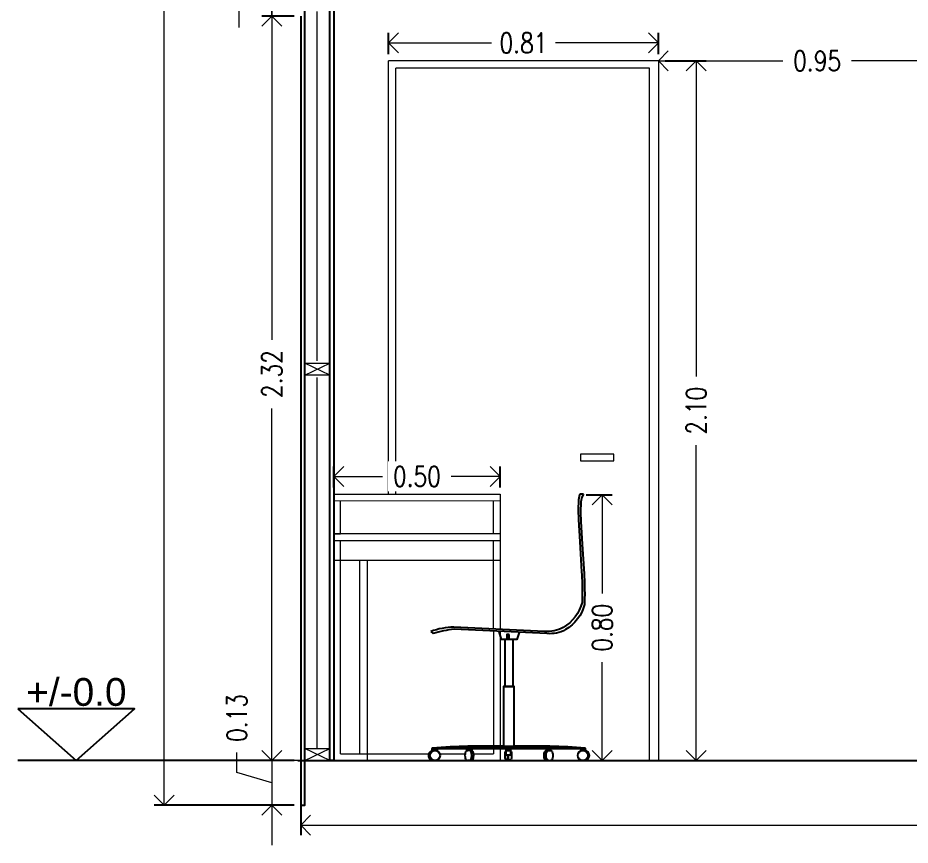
# Model space of a CAD drawing. Header units: inches. Extents: x -102.5 to -49.9, y 36.2 to 69.9.
# Drawn here: x -57.067 to -54.388, y 57.859 to 60.342 of the extents above; entities that cross this region are included whole.
import ezdxf

# ---------------------------------------------------------------- set-up
doc = ezdxf.new("R2010")
doc.units = ezdxf.units.IN
doc.header["$MEASUREMENT"] = 0
doc.layers.get('DEFPOINTS').update_dxf_attribs({"color": 210})
for name, color, linetype, lineweight in [('A-ANNO-DIMS', 3, 'Continuous', 18), ('A-DETL-MCUT', 4, 'Continuous', 25), ('A-ELEV-MBE2', 4, 'Continuous', 25), ('A-WALL-PATT', 8, 'Continuous', 18), ('A-WALL-STUD', 3, 'Continuous', 18), ('arredi', 7, 'Continuous', 20)]:
    doc.layers.add(name, color=color, linetype=linetype, lineweight=lineweight)
doc.styles.add('E-ROMANS', font='romans.shx', dxfattribs={"width": 0.8})
doc.styles.get("Standard").update_dxf_attribs({"font": 'Arial.ttf'})
doc.dimstyles.new('Fabio1', dxfattribs={"dimscale": 0.001, "dimtxt": 60, "dimasz": 60, "dimexe": 30, "dimexo": 20, "dimgap": 30, "dimtad": 0, "dimzin": 0, "dimdsep": 46, "dimtxsty": 'E-ROMANS', "dimblk": 'OPEN90', "dimcen": 90, "dimclrd": 3, "dimclre": 3, "dimclrt": 3, "dimadec": 0, "dimazin": 0, "dimtfac": 1, "dimtmove": 1, "dimatfit": 3, "dimldrblk": 'OPEN90', "dimfxl": 1, "dimtfill": 1, "dimtolj": 1, "dimtzin": 0, "dimlwd": -1, "dimarcsym": 0})

# ---------------------------------------------------------------- blocks, each defined once
blk = doc.blocks.new('A$C354A6166')
for p, q in [((62.08, 137.06), (60.63, 137.06)), ((0.54, 81.72), (1.51, 80.85)), ((1.16, 33.73), (1.16, 34.62)), ((3.09, 33.79), (1.16, 33.79)), ((2.12, 33.79), (1.55, 33.79)), ((2.93, 33.79), (2.36, 33.79)), ((3.09, 34.62), (3.09, 33.61)), ((16.08, 33.79), (15.52, 33.79)), ((16.89, 33.79), (16.33, 33.79)), ((47.17, 33.79), (47.74, 33.79)), ((47.99, 33.79), (48.55, 33.79)), ((60.99, 34.62), (60.99, 33.61)), ((62.93, 34.62), (60.99, 34.62)), ((60.99, 33.79), (62.93, 33.79)), ((61.16, 33.79), (61.72, 33.79)), ((61.97, 33.79), (62.53, 33.79)), ((62.93, 33.73), (62.93, 34.62)), ((0.22, 31.76), (-0.4, 31.76)), ((16.08, 29.73), (15.3, 29.73)), ((16.89, 29.73), (16.08, 29.73)), ((17.07, 31.76), (17.88, 31.76)), ((47, 31.76), (46.18, 31.76)), ((47.17, 29.73), (47.99, 29.73)), ((47.99, 29.73), (48.77, 29.73)), ((63.87, 31.76), (64.48, 31.76))]:
    blk.add_line(p, q)
for points in [[(60.63, 137.06), (60.45, 136.72), (60.07, 134.76), (59.93, 130.61), (60.06, 126.86), (60.62, 117.81), (61.33, 105.76, -0.008603), (61.54, 100.97, -0.01359), (61.52, 93.4, -0.198397), (53.9, 83.36, -0.083501), (50.23, 81.97, -0.065658), (46.38, 81.72), (9.89, 83.46, 0.081098), (0.54, 81.72)], [(62.08, 137.06), (61.42, 135.85), (61.04, 133.89), (60.9, 129.73), (61.04, 125.98), (61.59, 116.94), (62.31, 104.88, -0.008603), (62.51, 100.1, -0.01359), (62.49, 92.53, -0.198397), (54.87, 82.49, -0.083501), (51.2, 81.1, -0.065658), (47.36, 80.85), (9.93, 82.59, 0.057119), (1.51, 80.85, 0.028948)]]:
    blk.add_lwpolyline(points, format="xyb")
for points in [[(36.19, 81.37), (35.16, 78.49), (29.02, 78.49), (28.13, 81.74)], [(1.16, 33.79), (1.55, 33.79)], [(15.11, 33.75), (15.11, 33.79), (15.52, 33.79)], [(30.81, 33.61), (30.59, 33.51), (30.44, 32.85), (30.43, 30.81), (30.59, 30.11), (31.05, 29.89), (31.48, 30.05), (31.63, 30.52), (31.63, 32.01)], [(32.76, 33.61), (32.98, 33.51), (33.13, 32.85), (33.14, 30.81), (32.98, 30.11), (32.52, 29.89), (32.09, 30.05), (31.93, 30.52), (31.93, 32.01)], [(48.96, 33.75), (48.96, 33.79), (48.55, 33.79)], [(62.93, 33.79), (62.53, 33.79)]]:
    blk.add_lwpolyline(points)
for points in [[(32.15, 80.49), (31.22, 80.49), (31.22, 78.68), (32.15, 78.68)], [(33.71, 78.49), (30.44, 78.49), (30.44, 59.53), (33.71, 59.53)], [(34.21, 59.53), (29.85, 59.53), (29.85, 35.47), (34.21, 35.47)], [(34.21, 59.53), (34.21, 59.53), (34.21, 59.62), (34.21, 59.62)], [(62.93, 34.78), (1.16, 34.78), (1.16, 34.62), (62.93, 34.62)], [(15.12, 34.62), (17.06, 34.62), (17.06, 33.79), (15.12, 33.79)], [(32.74, 34.63), (30.8, 34.63), (30.8, 33.79), (32.74, 33.79)], [(32.76, 33.79), (30.81, 33.79), (30.81, 32.01), (32.76, 32.01)], [(48.95, 34.62), (47.01, 34.62), (47.01, 33.79), (48.95, 33.79)]]:
    blk.add_lwpolyline(points, close=True)
for centre in [(2.25, 31.76), (61.83, 31.76)]:
    blk.add_circle(centre, 2.03)
for centre, radius, start, end in [((1.63, 31.76), 2.03, 81.2448, 278.7552), ((22.71, -261.82), 297.38, 88.6228, 94.1449), ((41.36, -261.82), 297.38, 85.8551, 91.3772), ((62.45, 31.76), 2.03, 261.2448, 98.7552)]:
    blk.add_arc(centre, radius, start, end)
for centre, start_param, end_param in [((15.3, 31.76), 0, 3.141593), ((16.08, 31.76), 3.141593, 6.283185), ((16.89, 31.76), 3.141593, 6.283185), ((16.49, 31.76), 3.141593, 4.712389)]:
    blk.add_ellipse(centre, major_axis=(0, 2.03), ratio=0.488012, start_param=start_param, end_param=end_param)
at = {"extrusion": (0, 0, -1)}
for centre, start_param, end_param in [((47.17, 31.76), 3.141593, 6.283185), ((47.99, 31.76), 3.141593, 6.283185), ((48.77, 31.76), 0, 3.141593), ((47.58, 31.76), 3.141593, 4.712389)]:
    blk.add_ellipse(centre, major_axis=(0, 2.03), ratio=0.488012, start_param=start_param, end_param=end_param, dxfattribs=at)
blk = doc.blocks.new('_Open90')
at = {"color": 0, "linetype": 'ByBlock', "lineweight": -2}
for p, q in [((-0.5, 0.5), (0, 0)), ((0, 0), (-1, 0)), ((0, 0), (-0.5, -0.5))]:
    blk.add_line(p, q, dxfattribs=at)
blk = doc.blocks.new('*D1393')
at = {"layer": 'A-ANNO-DIMS', "color": 3, "lineweight": -2, "transparency": 16777216}
for p, q in [((-55.9542, 60.2328), (-55.9542, 60.2966)), ((-55.1443, 60.2328), (-55.1443, 60.2966))]:
    blk.add_line(p, q, dxfattribs=at)
at = {"layer": 'A-ANNO-DIMS', "color": 3, "transparency": 16777216}
for p, q in [((-55.8942, 60.2666), (-55.6455, 60.2666)), ((-55.2043, 60.2666), (-55.4529, 60.2666))]:
    blk.add_line(p, q, dxfattribs=at)
at = {"layer": 'DEFPOINTS', "color": 0, "transparency": 16777216}
for p in [(-55.1443, 60.2666), (-55.9542, 60.2128), (-55.1443, 60.2128)]:
    blk.add_point(p, dxfattribs=at)
at = {"layer": 'A-ANNO-DIMS', "color": 3, "transparency": 16777216, "xscale": 0.06, "yscale": 0.06, "zscale": 0.06, "rotation": 180}
blk.add_blockref('_Open90', (-55.9542, 60.2666), dxfattribs=at)
at = {"layer": 'A-ANNO-DIMS', "color": 3, "transparency": 16777216, "xscale": 0.06, "yscale": 0.06, "zscale": 0.06}
blk.add_blockref('_Open90', (-55.1443, 60.2666), dxfattribs=at)
at = {"layer": 'A-ANNO-DIMS', "color": 3, "transparency": 16777216, "insert": (-55.5492, 60.2666), "char_height": 0.06, "attachment_point": 5, "style": 'E-ROMANS', "bg_fill": 3, "box_fill_scale": 1.25, "bg_fill_color": 256, "bg_fill_true_color": 13158600, "bg_fill_transparency": 0}
blk.add_mtext('\\A1;0.81', dxfattribs=at)
blk = doc.blocks.new('*D1394')
at = {"layer": 'A-ANNO-DIMS', "color": 3, "lineweight": -2, "transparency": 16777216}
for p, q in [((-56.1191, 58.9328), (-56.1191, 58.9957)), ((-55.6191, 58.9328), (-55.6191, 58.9957))]:
    blk.add_line(p, q, dxfattribs=at)
at = {"layer": 'A-ANNO-DIMS', "color": 3, "transparency": 16777216}
for p, q in [((-56.0591, 58.9657), (-55.9723, 58.9657)), ((-55.6791, 58.9657), (-55.766, 58.9657))]:
    blk.add_line(p, q, dxfattribs=at)
at = {"layer": 'DEFPOINTS', "color": 0, "transparency": 16777216}
for p in [(-55.6191, 58.9657), (-56.1191, 58.9128), (-55.6191, 58.9128)]:
    blk.add_point(p, dxfattribs=at)
at = {"layer": 'A-ANNO-DIMS', "color": 3, "transparency": 16777216, "xscale": 0.06, "yscale": 0.06, "zscale": 0.06, "rotation": 180}
blk.add_blockref('_Open90', (-56.1191, 58.9657), dxfattribs=at)
at = {"layer": 'A-ANNO-DIMS', "color": 3, "transparency": 16777216, "xscale": 0.06, "yscale": 0.06, "zscale": 0.06}
blk.add_blockref('_Open90', (-55.6191, 58.9657), dxfattribs=at)
at = {"layer": 'A-ANNO-DIMS', "color": 3, "transparency": 16777216, "insert": (-55.8691, 58.9657), "char_height": 0.06, "attachment_point": 5, "style": 'E-ROMANS', "bg_fill": 3, "box_fill_scale": 1.25, "bg_fill_color": 256, "bg_fill_true_color": 13158600, "bg_fill_transparency": 0}
blk.add_mtext('\\A1;0.50', dxfattribs=at)
blk = doc.blocks.new('*D1395')
at = {"layer": 'A-ANNO-DIMS', "color": 3, "lineweight": -2, "transparency": 16777216}
for p, q in [((-55.1243, 60.2128), (-55.0003, 60.2128)), ((-55.1243, 58.1128), (-55.0003, 58.1128))]:
    blk.add_line(p, q, dxfattribs=at)
at = {"layer": 'A-ANNO-DIMS', "color": 3, "transparency": 16777216}
for p, q in [((-55.0303, 60.1528), (-55.0303, 59.266)), ((-55.0303, 58.1728), (-55.0303, 59.0597))]:
    blk.add_line(p, q, dxfattribs=at)
at = {"layer": 'DEFPOINTS', "color": 0, "transparency": 16777216}
for p in [(-55.1443, 60.2128), (-55.0303, 60.2128), (-55.1443, 58.1128)]:
    blk.add_point(p, dxfattribs=at)
at = {"layer": 'A-ANNO-DIMS', "color": 3, "transparency": 16777216, "xscale": 0.06, "yscale": 0.06, "zscale": 0.06}
for p, rotation in [((-55.0303, 60.2128), 90), ((-55.0303, 58.1128), 270)]:
    blk.add_blockref('_Open90', p, dxfattribs=dict(at, rotation=rotation))
at = {"layer": 'A-ANNO-DIMS', "color": 3, "transparency": 16777216, "insert": (-55.0303, 59.1628), "char_height": 0.06, "attachment_point": 5, "rotation": 90, "style": 'E-ROMANS', "bg_fill": 3, "box_fill_scale": 1.25, "bg_fill_color": 256, "bg_fill_true_color": 13158600, "bg_fill_transparency": 0}
blk.add_mtext('\\A1;2.10', dxfattribs=at)
blk = doc.blocks.new('*D1396')
at = {"layer": 'A-ANNO-DIMS', "color": 3, "lineweight": -2, "transparency": 16777216}
for p, q in [((-55.3611, 58.9102), (-55.2831, 58.9102)), ((-55.3485, 58.1128), (-55.2831, 58.1128))]:
    blk.add_line(p, q, dxfattribs=at)
at = {"layer": 'A-ANNO-DIMS', "color": 3, "transparency": 16777216}
for p, q in [((-55.3131, 58.8502), (-55.3131, 58.6146)), ((-55.3131, 58.1728), (-55.3131, 58.4084))]:
    blk.add_line(p, q, dxfattribs=at)
at = {"layer": 'DEFPOINTS', "color": 0, "transparency": 16777216}
for p in [(-55.3811, 58.9102), (-55.3685, 58.1128), (-55.3131, 58.1128)]:
    blk.add_point(p, dxfattribs=at)
at = {"layer": 'A-ANNO-DIMS', "color": 3, "transparency": 16777216, "xscale": 0.06, "yscale": 0.06, "zscale": 0.06}
for p, rotation in [((-55.3131, 58.9102), 90), ((-55.3131, 58.1128), 270)]:
    blk.add_blockref('_Open90', p, dxfattribs=dict(at, rotation=rotation))
at = {"layer": 'A-ANNO-DIMS', "color": 3, "transparency": 16777216, "insert": (-55.3131, 58.5115), "char_height": 0.06, "attachment_point": 5, "rotation": 90, "style": 'E-ROMANS', "bg_fill": 3, "box_fill_scale": 1.25, "bg_fill_color": 256, "bg_fill_true_color": 13158600, "bg_fill_transparency": 0}
blk.add_mtext('\\A1;0.80', dxfattribs=at)
blk = doc.blocks.new('*D1362')
at = {"layer": 'A-ANNO-DIMS', "color": 3, "lineweight": -2, "transparency": 16777216}
for p, q in [((-54.2107, 59.1128), (-54.3016, 59.1128)), ((-56.2267, 58.1128), (-54.2416, 58.1128))]:
    blk.add_line(p, q, dxfattribs=at)
at = {"layer": 'A-ANNO-DIMS', "color": 3, "transparency": 16777216}
for p, q in [((-54.2716, 59.0528), (-54.2716, 58.7125)), ((-54.2716, 58.1728), (-54.2716, 58.5131))]:
    blk.add_line(p, q, dxfattribs=at)
at = {"layer": 'DEFPOINTS', "color": 0, "transparency": 16777216}
for p in [(-54.1907, 59.1128), (-56.2467, 58.1128), (-54.2716, 58.1128)]:
    blk.add_point(p, dxfattribs=at)
at = {"layer": 'A-ANNO-DIMS', "color": 3, "transparency": 16777216, "xscale": 0.06, "yscale": 0.06, "zscale": 0.06}
for p, rotation in [((-54.2716, 59.1128), 90), ((-54.2716, 58.1128), 270)]:
    blk.add_blockref('_Open90', p, dxfattribs=dict(at, rotation=rotation))
at = {"layer": 'A-ANNO-DIMS', "color": 3, "transparency": 16777216, "insert": (-54.2716, 58.6128), "char_height": 0.06, "attachment_point": 5, "rotation": 90, "style": 'E-ROMANS', "bg_fill": 3, "box_fill_scale": 1.25, "bg_fill_color": 256, "bg_fill_true_color": 13158600, "bg_fill_transparency": 0}
blk.add_mtext('\\A1;1.00', dxfattribs=at)
blk = doc.blocks.new('*D1363')
at = {"layer": 'A-ANNO-DIMS', "color": 3, "lineweight": -2, "transparency": 16777216}
for p, q in [((-55.1443, 60.2328), (-55.1443, 60.2428)), ((-54.1907, 60.2328), (-54.1907, 60.2428))]:
    blk.add_line(p, q, dxfattribs=at)
at = {"layer": 'A-ANNO-DIMS', "color": 3, "transparency": 16777216}
for p, q in [((-55.0843, 60.2128), (-54.7706, 60.2128)), ((-54.2507, 60.2128), (-54.5643, 60.2128))]:
    blk.add_line(p, q, dxfattribs=at)
at = {"layer": 'DEFPOINTS', "color": 0, "transparency": 16777216}
for p in [(-55.1443, 60.2128), (-55.1443, 60.2128), (-54.1907, 60.2128)]:
    blk.add_point(p, dxfattribs=at)
at = {"layer": 'A-ANNO-DIMS', "color": 3, "transparency": 16777216, "xscale": 0.06, "yscale": 0.06, "zscale": 0.06, "rotation": 180}
blk.add_blockref('_Open90', (-55.1443, 60.2128), dxfattribs=at)
at = {"layer": 'A-ANNO-DIMS', "color": 3, "transparency": 16777216, "xscale": 0.06, "yscale": 0.06, "zscale": 0.06}
blk.add_blockref('_Open90', (-54.1907, 60.2128), dxfattribs=at)
at = {"layer": 'A-ANNO-DIMS', "color": 3, "transparency": 16777216, "insert": (-54.6675, 60.2128), "char_height": 0.06, "attachment_point": 5, "style": 'E-ROMANS', "bg_fill": 3, "box_fill_scale": 1.25, "bg_fill_color": 256, "bg_fill_true_color": 13158600, "bg_fill_transparency": 0}
blk.add_mtext('\\A1;0.95', dxfattribs=at)
blk = doc.blocks.new('*D1364')
at = {"layer": 'A-ANNO-DIMS', "color": 3, "lineweight": -2, "transparency": 16777216}
for p, q in [((-56.2182, 58.0928), (-56.2182, 57.8885)), ((-49.9071, 58.0928), (-49.9071, 57.8885))]:
    blk.add_line(p, q, dxfattribs=at)
at = {"layer": 'A-ANNO-DIMS', "color": 3, "transparency": 16777216}
for p, q in [((-56.1582, 57.9185), (-53.1578, 57.9185)), ((-49.9671, 57.9185), (-52.9675, 57.9185))]:
    blk.add_line(p, q, dxfattribs=at)
at = {"layer": 'DEFPOINTS', "color": 0, "transparency": 16777216}
for p in [(-56.2182, 58.1128), (-49.9071, 58.1128), (-49.9071, 57.9185)]:
    blk.add_point(p, dxfattribs=at)
at = {"layer": 'A-ANNO-DIMS', "color": 3, "transparency": 16777216, "xscale": 0.06, "yscale": 0.06, "zscale": 0.06, "rotation": 180}
blk.add_blockref('_Open90', (-56.2182, 57.9185), dxfattribs=at)
at = {"layer": 'A-ANNO-DIMS', "color": 3, "transparency": 16777216, "xscale": 0.06, "yscale": 0.06, "zscale": 0.06}
blk.add_blockref('_Open90', (-49.9071, 57.9185), dxfattribs=at)
at = {"layer": 'A-ANNO-DIMS', "color": 3, "transparency": 16777216, "insert": (-53.0626, 57.9185), "char_height": 0.06, "attachment_point": 5, "style": 'E-ROMANS', "bg_fill": 3, "box_fill_scale": 1.25, "bg_fill_color": 256, "bg_fill_true_color": 13158600, "bg_fill_transparency": 0}
blk.add_mtext('\\A1;6.31', dxfattribs=at)
blk = doc.blocks.new('*D1365')
at = {"layer": 'A-ANNO-DIMS', "color": 3, "lineweight": -2, "transparency": 16777216}
for p, q in [((-56.2382, 60.4328), (-56.3346, 60.4328)), ((-56.2382, 58.1128), (-56.3346, 58.1128))]:
    blk.add_line(p, q, dxfattribs=at)
at = {"layer": 'A-ANNO-DIMS', "color": 3, "transparency": 16777216}
for p, q in [((-56.3046, 60.3728), (-56.3046, 59.376)), ((-56.3046, 58.1728), (-56.3046, 59.1697))]:
    blk.add_line(p, q, dxfattribs=at)
at = {"layer": 'DEFPOINTS', "color": 0, "transparency": 16777216}
for p in [(-56.3046, 60.4328), (-56.2182, 60.4328), (-56.2182, 58.1128)]:
    blk.add_point(p, dxfattribs=at)
at = {"layer": 'A-ANNO-DIMS', "color": 3, "transparency": 16777216, "xscale": 0.06, "yscale": 0.06, "zscale": 0.06}
for p, rotation in [((-56.3046, 60.4328), 90), ((-56.3046, 58.1128), 270)]:
    blk.add_blockref('_Open90', p, dxfattribs=dict(at, rotation=rotation))
at = {"layer": 'A-ANNO-DIMS', "color": 3, "transparency": 16777216, "insert": (-56.3046, 59.2728), "char_height": 0.06, "attachment_point": 5, "rotation": 90, "style": 'E-ROMANS', "bg_fill": 3, "box_fill_scale": 1.25, "bg_fill_color": 256, "bg_fill_true_color": 13158600, "bg_fill_transparency": 0}
blk.add_mtext('\\A1;2.32', dxfattribs=at)
blk = doc.blocks.new('*D1366')
at = {"layer": 'A-ANNO-DIMS', "color": 3, "transparency": 16777216}
for p, q in [((-56.4036, 60.6528), (-56.4036, 60.7128)), ((-56.5086, 60.5443), (-56.5086, 60.6043)), ((-56.4036, 60.4328), (-56.4036, 60.5928)), ((-56.4036, 60.4328), (-56.4036, 60.5928)), ((-56.4036, 60.5128), (-56.5086, 60.5443)), ((-56.4036, 60.3728), (-56.4036, 60.3128))]:
    blk.add_line(p, q, dxfattribs=at)
at = {"layer": 'A-ANNO-DIMS', "color": 3, "lineweight": -2, "transparency": 16777216}
for p, q in [((-56.2381, 60.5928), (-56.4336, 60.5928)), ((-56.1391, 60.4328), (-56.4336, 60.4328))]:
    blk.add_line(p, q, dxfattribs=at)
at = {"layer": 'DEFPOINTS', "color": 0, "transparency": 16777216}
for p in [(-56.4036, 60.5928), (-56.2181, 60.5928), (-56.1191, 60.4328)]:
    blk.add_point(p, dxfattribs=at)
at = {"layer": 'A-ANNO-DIMS', "color": 3, "transparency": 16777216, "xscale": 0.06, "yscale": 0.06, "zscale": 0.06}
for p, rotation in [((-56.4036, 60.5928), 270), ((-56.4036, 60.4328), 90)]:
    blk.add_blockref('_Open90', p, dxfattribs=dict(at, rotation=rotation))
at = {"layer": 'A-ANNO-DIMS', "color": 3, "transparency": 16777216, "insert": (-56.5086, 60.7075), "char_height": 0.06, "attachment_point": 5, "rotation": 90, "style": 'E-ROMANS', "bg_fill": 3, "box_fill_scale": 1.25, "bg_fill_color": 256, "bg_fill_true_color": 13158600, "bg_fill_transparency": 0}
blk.add_mtext('\\A1;0.16', dxfattribs=at)
blk = doc.blocks.new('*D1367')
at = {"layer": 'A-ANNO-DIMS', "color": 3, "transparency": 16777216}
for p, q in [((-56.3046, 60.6528), (-56.3046, 60.7128)), ((-56.3046, 60.5928), (-56.3046, 60.573)), ((-56.3046, 60.3468), (-56.3046, 60.3667)), ((-56.3046, 60.2868), (-56.3046, 60.2268))]:
    blk.add_line(p, q, dxfattribs=at)
at = {"layer": 'A-ANNO-DIMS', "color": 3, "lineweight": -2, "transparency": 16777216}
for p, q in [((-56.2381, 60.5928), (-56.3346, 60.5928)), ((-56.2382, 60.3468), (-56.3346, 60.3468))]:
    blk.add_line(p, q, dxfattribs=at)
at = {"layer": 'DEFPOINTS', "color": 0, "transparency": 16777216}
for p in [(-56.2181, 60.5928), (-56.3046, 60.3468), (-56.2182, 60.3468)]:
    blk.add_point(p, dxfattribs=at)
at = {"layer": 'A-ANNO-DIMS', "color": 3, "transparency": 16777216, "xscale": 0.06, "yscale": 0.06, "zscale": 0.06}
for p, rotation in [((-56.3046, 60.5928), 270), ((-56.3046, 60.3468), 90)]:
    blk.add_blockref('_Open90', p, dxfattribs=dict(at, rotation=rotation))
at = {"layer": 'A-ANNO-DIMS', "color": 3, "transparency": 16777216, "insert": (-56.3046, 60.4698), "char_height": 0.06, "attachment_point": 5, "rotation": 90, "style": 'E-ROMANS', "bg_fill": 3, "box_fill_scale": 1.25, "bg_fill_color": 256, "bg_fill_true_color": 13158600, "bg_fill_transparency": 0}
blk.add_mtext('\\A1;0.25', dxfattribs=at)
blk = doc.blocks.new('*D1355')
at = {"layer": 'A-ANNO-DIMS', "color": 3, "transparency": 16777216}
for p, q in [((-56.3046, 58.1728), (-56.3046, 58.2328)), ((-56.4096, 58.0773), (-56.4096, 58.1373)), ((-56.3046, 58.1128), (-56.3046, 57.9788)), ((-56.3046, 58.1128), (-56.3046, 57.9788)), ((-56.3046, 58.0458), (-56.4096, 58.0773)), ((-56.3046, 57.9188), (-56.3046, 57.8588))]:
    blk.add_line(p, q, dxfattribs=at)
at = {"layer": 'A-ANNO-DIMS', "color": 3, "lineweight": -2, "transparency": 16777216}
for p, q in [((-56.2382, 58.1128), (-56.3346, 58.1128)), ((-56.2382, 57.9788), (-56.3346, 57.9788))]:
    blk.add_line(p, q, dxfattribs=at)
at = {"layer": 'DEFPOINTS', "color": 0, "transparency": 16777216}
for p in [(-56.2182, 58.1128), (-56.3046, 57.9788), (-56.2182, 57.9788)]:
    blk.add_point(p, dxfattribs=at)
at = {"layer": 'A-ANNO-DIMS', "color": 3, "transparency": 16777216, "xscale": 0.06, "yscale": 0.06, "zscale": 0.06}
for p, rotation in [((-56.3046, 58.1128), 270), ((-56.3046, 57.9788), 90)]:
    blk.add_blockref('_Open90', p, dxfattribs=dict(at, rotation=rotation))
at = {"layer": 'A-ANNO-DIMS', "color": 3, "transparency": 16777216, "insert": (-56.4096, 58.2405), "char_height": 0.06, "attachment_point": 5, "rotation": 90, "style": 'E-ROMANS', "bg_fill": 3, "box_fill_scale": 1.25, "bg_fill_color": 256, "bg_fill_true_color": 13158600, "bg_fill_transparency": 0}
blk.add_mtext('\\A1;0.13', dxfattribs=at)
blk = doc.blocks.new('*D1356')
at = {"layer": 'A-ANNO-DIMS', "color": 3, "lineweight": -2, "transparency": 16777216}
for p, q in [((-56.3246, 64.3313), (-56.6581, 64.3313)), ((-56.3246, 57.9788), (-56.6581, 57.9788))]:
    blk.add_line(p, q, dxfattribs=at)
at = {"layer": 'A-ANNO-DIMS', "color": 3, "transparency": 16777216}
for p, q in [((-56.6281, 64.2713), (-56.6281, 61.2571)), ((-56.6281, 58.0388), (-56.6281, 61.0531))]:
    blk.add_line(p, q, dxfattribs=at)
at = {"layer": 'DEFPOINTS', "color": 0, "transparency": 16777216}
for p in [(-56.6281, 64.3313), (-56.3046, 64.3313), (-56.3046, 57.9788)]:
    blk.add_point(p, dxfattribs=at)
at = {"layer": 'A-ANNO-DIMS', "color": 3, "transparency": 16777216, "xscale": 0.06, "yscale": 0.06, "zscale": 0.06}
for p, rotation in [((-56.6281, 64.3313), 90), ((-56.6281, 57.9788), 270)]:
    blk.add_blockref('_Open90', p, dxfattribs=dict(at, rotation=rotation))
at = {"layer": 'A-ANNO-DIMS', "color": 3, "transparency": 16777216, "insert": (-56.6281, 61.1551), "char_height": 0.06, "attachment_point": 5, "rotation": 90, "style": 'E-ROMANS', "bg_fill": 3, "box_fill_scale": 1.25, "bg_fill_color": 256, "bg_fill_true_color": 13158600, "bg_fill_transparency": 0}
blk.add_mtext('\\A1;6.35', dxfattribs=at)

msp = doc.modelspace()

# ---------------------------------------------------------------- linework, layer by layer
msp.add_lwpolyline([(-57.0674, 58.2683), (-56.8925, 58.1128), (-56.7176, 58.2683)], close=True)
at = {"layer": 'A-DETL-MCUT'}
for points in [[(-56.1191, 60.4328), (-56.1191, 58.1128), (-56.1311, 58.1128), (-56.1311, 60.4328)], [(-56.2182, 60.3468), (-56.2182, 57.9788), (-56.2061, 57.9788), (-56.2061, 60.3608)]]:
    msp.add_lwpolyline(points, dxfattribs=at)
at = {"layer": 'A-ELEV-MBE2'}
msp.add_line((-56.2061, 58.1628), (-56.2061, 60.3828), dxfattribs=at)
at = {"layer": 'A-WALL-PATT', "ltscale": 0.1}
for p, q in [((-56.1686, 59.3128), (-56.1686, 60.3608)), ((-56.1686, 58.1488), (-56.1686, 59.2628))]:
    msp.add_line(p, q, dxfattribs=at)
at = {"layer": 'A-WALL-STUD'}
for p, q in [((-56.1311, 59.2698), (-56.2061, 59.3058)), ((-56.2061, 59.2698), (-56.1311, 59.3058)), ((-56.1311, 58.1128), (-56.2061, 58.1488)), ((-56.2061, 58.1128), (-56.1311, 58.1488))]:
    msp.add_line(p, q, dxfattribs=at)
for points in [[(-56.1311, 59.2698), (-56.2061, 59.2698), (-56.2061, 59.3058), (-56.1311, 59.3058)], [(-56.1311, 58.1128), (-56.2061, 58.1128), (-56.2061, 58.1488), (-56.1311, 58.1488)]]:
    msp.add_lwpolyline(points, close=True, dxfattribs=at)
at = {"layer": 'arredi'}
for p, q in [((-55.1443, 60.2128), (-55.9542, 60.2128)), ((-55.9542, 58.9128), (-55.9542, 60.2128)), ((-55.1443, 60.2128), (-55.1443, 58.1128)), ((-55.932, 58.9128), (-55.932, 60.1906)), ((-55.1708, 60.1906), (-55.932, 60.1906)), ((-55.1708, 58.1128), (-55.1708, 60.1906)), ((-55.2778, 59.0328), (-55.3778, 59.0328)), ((-55.3778, 59.0328), (-55.3778, 59.0128)), ((-55.2778, 59.0128), (-55.2778, 59.0328)), ((-55.3778, 59.0128), (-55.2778, 59.0128)), ((-56.1191, 58.1128), (-56.1191, 58.9128)), ((-56.1191, 58.9128), (-55.6191, 58.9128)), ((-56.1191, 58.9128), (-56.1191, 58.8928)), ((-56.1191, 58.8928), (-55.6191, 58.893)), ((-56.0991, 58.7928), (-56.0991, 58.8928)), ((-55.6391, 58.893), (-55.6391, 58.893)), ((-55.6391, 58.7928), (-55.6391, 58.893)), ((-55.6191, 58.9128), (-55.6191, 58.5066)), ((-55.6191, 58.9128), (-55.6191, 58.7928)), ((-55.6191, 58.9128), (-55.6191, 58.7128)), ((-55.6191, 58.7928), (-56.1191, 58.7928)), ((-56.1191, 58.7928), (-56.0991, 58.7928)), ((-55.6191, 58.7928), (-55.6391, 58.7928)), ((-56.1191, 58.7728), (-55.6191, 58.7728)), ((-56.0991, 58.1328), (-56.0991, 58.7728)), ((-56.0991, 58.7728), (-56.0991, 58.7728)), ((-55.6391, 58.5075), (-55.6391, 58.7728)), ((-55.6191, 58.7128), (-56.1191, 58.7128)), ((-56.0412, 58.7128), (-56.0412, 58.1328)), ((-56.019, 58.7128), (-56.019, 58.1128)), ((-55.6391, 58.5012), (-55.6391, 58.156)), ((-55.6191, 58.5002), (-55.6191, 58.1557)), ((-55.6391, 58.1492), (-55.6391, 58.1328)), ((-55.6191, 58.1492), (-55.6191, 58.1128)), ((-49.9372, 58.1128), (-56.2467, 58.1128)), ((-56.1191, 58.1128), (-56.1191, 58.1328)), ((-56.1191, 58.1128), (-56.0691, 58.1128)), ((-56.1191, 58.1128), (-56.0991, 58.1128)), ((-56.0991, 58.1328), (-55.8338, 58.1328)), ((-56.0412, 58.1128), (-56.019, 58.1128)), ((-55.8006, 58.1328), (-55.7247, 58.1328)), ((-55.6988, 58.1328), (-55.6391, 58.1328)), ((-55.6191, 58.1128), (-55.6391, 58.1128)), ((-55.1486, 58.1128), (-55.1708, 58.1128)), ((-55.1486, 58.1128), (-55.1654, 58.1128))]:
    msp.add_line(p, q, dxfattribs=at)

# ---------------------------------------------------------------- block references
at = {"xscale": 0.007453468007230507, "yscale": 0.007453468007230507, "zscale": 0.007453468007230507}
msp.add_blockref('A$C354A6166', (-55.8317, 57.8911), dxfattribs=at)

# ---------------------------------------------------------------- texts
msp.add_text('+/-0.0', height=0.08341).set_placement((-57.0422, 58.277))

# ---------------------------------------------------------------- next in the draw order: dimensions: what is measured, and where the dimension line sits
at = {"layer": 'A-ANNO-DIMS'}
for base, p1, p2, picture, middle in [((-55.1443, 60.2666), (-55.9542, 60.2128), (-55.1443, 60.2128), '*D1393', (-55.5492, 60.2666)), ((-55.6191, 58.9657), (-56.1191, 58.9128), (-55.6191, 58.9128), '*D1394', (-55.8691, 58.9657))]:
    dim = msp.add_linear_dim(base=base, p1=p1, p2=p2, dimstyle='Fabio1', dxfattribs=at)
    dim.commit()
    dim.dimension.update_dxf_attribs({"geometry": picture, "text_midpoint": middle})
dim = msp.add_linear_dim(base=(-55.3131, 58.1128), p1=(-55.3811, 58.9102), p2=(-55.3685, 58.1128), angle=90, dimstyle='Fabio1', dxfattribs=at)
dim.commit()
dim.dimension.update_dxf_attribs({"geometry": '*D1396', "text_midpoint": (-55.3131, 58.5115)})

# ---------------------------------------------------------------- next in the draw order: dimensions: what is measured, and where the dimension line sits
dim = msp.add_linear_dim(base=(-55.0303, 60.2128), p1=(-55.1443, 58.1128), p2=(-55.1443, 60.2128), angle=90, dimstyle='Fabio1', dxfattribs=at)
dim.commit()
dim.dimension.update_dxf_attribs({"geometry": '*D1395', "text_midpoint": (-55.0303, 59.1628)})

# ---------------------------------------------------------------- next in the draw order: dimensions: what is measured, and where the dimension line sits
dim = msp.add_linear_dim(base=(-55.1443, 60.2128), p1=(-54.1907, 60.2128), p2=(-55.1443, 60.2128), dimstyle='Fabio1', dxfattribs=at)
dim.commit()
dim.dimension.update_dxf_attribs({"geometry": '*D1363', "text_midpoint": (-54.6675, 60.2128)})
dim = msp.add_linear_dim(base=(-54.2716, 58.1128), p1=(-54.1907, 59.1128), p2=(-56.2467, 58.1128), angle=90, dimstyle='Fabio1', dxfattribs=at)
dim.commit()
dim.dimension.update_dxf_attribs({"geometry": '*D1362', "text_midpoint": (-54.2716, 58.6128)})

# ---------------------------------------------------------------- next in the draw order: dimensions: what is measured, and where the dimension line sits
dim = msp.add_linear_dim(base=(-49.9071, 57.9185), p1=(-56.2182, 58.1128), p2=(-49.9071, 58.1128), dimstyle='Fabio1', dxfattribs=at)
dim.commit()
dim.dimension.update_dxf_attribs({"geometry": '*D1364', "text_midpoint": (-53.0626, 57.9185)})

# ---------------------------------------------------------------- next in the draw order: dimensions: what is measured, and where the dimension line sits
dim = msp.add_linear_dim(base=(-56.3046, 60.4328), p1=(-56.2182, 58.1128), p2=(-56.2182, 60.4328), angle=90, dimstyle='Fabio1', dxfattribs=at)
dim.commit()
dim.dimension.update_dxf_attribs({"geometry": '*D1365', "text_midpoint": (-56.3046, 59.2728)})

# ---------------------------------------------------------------- next in the draw order: dimensions: what is measured, and where the dimension line sits
for base, p1, p2, picture, middle in [((-56.4036, 60.5928), (-56.1191, 60.4328), (-56.2181, 60.5928), '*D1366', (-56.5086, 60.6343)), ((-56.3046, 57.9788), (-56.2182, 58.1128), (-56.2182, 57.9788), '*D1355', (-56.4096, 58.1673))]:
    dim = msp.add_linear_dim(base=base, p1=p1, p2=p2, angle=90, dimstyle='Fabio1', dxfattribs=at)
    dim.commit()
    dim.dimension.update_dxf_attribs({"geometry": picture, "text_midpoint": middle})

# ---------------------------------------------------------------- next in the draw order: dimensions: what is measured, and where the dimension line sits
dim = msp.add_linear_dim(base=(-56.3046, 60.3468), p1=(-56.2181, 60.5928), p2=(-56.2182, 60.3468), angle=90, dimstyle='Fabio1', dxfattribs=at)
dim.commit()
dim.dimension.update_dxf_attribs({"geometry": '*D1367', "text_midpoint": (-56.3046, 60.4698)})

# ---------------------------------------------------------------- next in the draw order: dimensions: what is measured, and where the dimension line sits
dim = msp.add_linear_dim(base=(-56.6281, 64.3313), p1=(-56.3046, 57.9788), p2=(-56.3046, 64.3313), angle=90, dimstyle='Fabio1', dxfattribs=at)
dim.commit()
dim.dimension.update_dxf_attribs({"geometry": '*D1356', "text_midpoint": (-56.6281, 61.1551)})

# ---------------------------------------------------------------- next in the draw order: linework, layer by layer
msp.add_line((-56.3346, 58.1128), (-57.0674, 58.1128))

doc.saveas('drawing.dxf')
